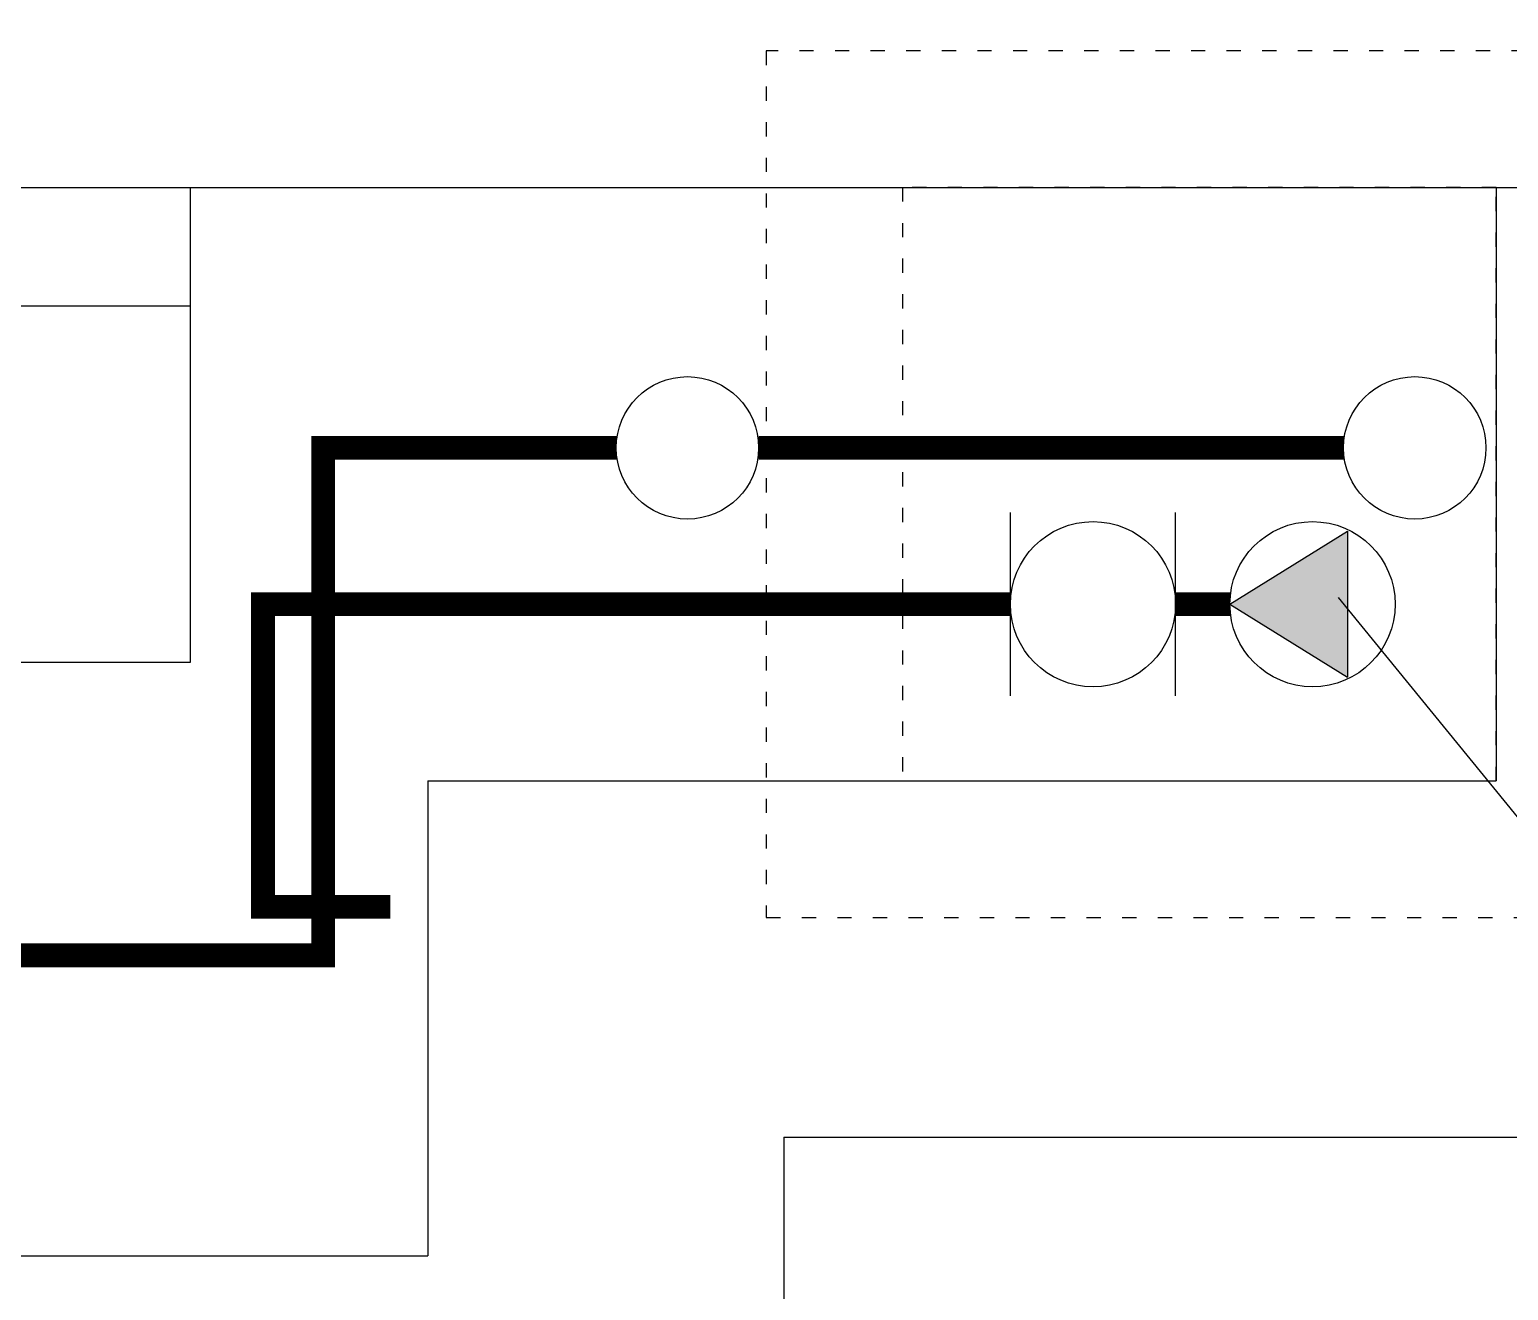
# Model space of a CAD drawing. Extents: x 537 to 24606, y 10245 to 27150.
# Drawn here: x 5345 to 6591, y 25353 to 26415 of the extents above; entities that cross this region are included whole.
import ezdxf

# ---------------------------------------------------------------- set-up
doc = ezdxf.new("R2010")
doc.units = 0
doc.linetypes.add('ACAD_ISO03W100', pattern=[30, 12, -18])
for name, color, linetype in [('建筑', 1, 'CONTINUOUS'), ('标注', 5, 'CONTINUOUS'), ('路', 7, 'CONTINUOUS')]:
    doc.layers.add(name, color=color, linetype=linetype)
doc.styles.get("Standard").update_dxf_attribs({"font": '', "height": 100})
doc.styles.get('STANDARD').set_extended_font_data('KaiTi_GB2312')
doc.dimstyles.new('ISO-25', dxfattribs={"dimtxt": 2.5, "dimasz": 2.5, "dimexe": 1.25, "dimexo": 0.625, "dimtad": 1, "dimtxsty": 'STANDARD', "dimcen": 2.5, "dimazin": 3, "dimtfac": 1, "dimtmove": 0, "dimatfit": 3})

msp = doc.modelspace()

# ---------------------------------------------------------------- hatches: boundary and pattern name
at = {"layer": '路'}
msp.add_hatch(color=256, dxfattribs=at).paths.add_polyline_path([(6455.557, 25869.383), (6455.557, 25992.498), (6356.389, 25930.941)])

# ---------------------------------------------------------------- linework, layer by layer
at = {"layer": '建筑', "const_width": 20}
for points in [[(5839.249, 26062.637), (5592.348, 26062.637), (5592.348, 25635.151), (4759.628, 25635.151)], [(6452.099, 26062.637), (5959.249, 26062.637)], [(6171.409, 25930.941), (5541.587, 25930.941), (5541.587, 25675.898), (5648.818, 25675.898)], [(6356.389, 25930.941), (6310.593, 25930.941)]]:
    msp.add_lwpolyline(points, dxfattribs=at)
at = {"layer": '建筑'}
for centre in [(5899.249, 26062.637), (6512.099, 26062.637)]:
    msp.add_circle(centre, 60, dxfattribs=at)
at = {"layer": '路'}
for p, q in [((5480.596, 26182.06), (5480.596, 26282.06)), ((6580.596, 26282.06), (6580.596, 25782.06)), ((6171.409, 25853.715), (6171.409, 26008.167)), ((6310.593, 25853.715), (6310.593, 26008.167)), ((6310.593, 25930.941), (6310.593, 26008.167)), ((6310.593, 25930.941), (6310.593, 26008.167)), ((6356.389, 25930.941), (6455.557, 25992.498)), ((6455.557, 25992.498), (6455.557, 25869.383)), ((6356.389, 25930.941), (6455.557, 25869.383)), ((5680.596, 25782.06), (5680.596, 25382.06)), ((5680.596, 25782.06), (6580.596, 25782.06)), ((5980.596, 25482.06), (6880.596, 25482.06)), ((5980.596, 25482.06), (5980.596, 25082.06)), ((3480.596, 25382.06), (5680.596, 25382.06))]:
    msp.add_line(p, q, dxfattribs=at)
for points in [[(7180.596, 26282.06), (7180.596, 26582.06), (5180.596, 26582.06), (5180.596, 26282.06)], [(5480.596, 25882.06), (5480.596, 26182.06), (2980.596, 26182.06), (2980.596, 25882.06)]]:
    msp.add_lwpolyline(points, close=True, dxfattribs=at)
at = {"layer": '路', "linetype": 'ACAD_ISO03W100'}
for points in [[(5965.596, 25667.06), (6695.596, 25667.06), (6695.596, 26397.06), (5965.596, 26397.06)], [(6080.596, 25782.06), (6580.596, 25782.06), (6580.596, 26282.06), (6080.596, 26282.06)]]:
    msp.add_lwpolyline(points, close=True, dxfattribs=at)
at = {"layer": '路'}
for centre in [(6241.001, 25930.941), (6425.981, 25930.941)]:
    msp.add_circle(centre, 69.592, dxfattribs=at)

# ---------------------------------------------------------------- leaders
at = {"layer": '标注', "annotation_type": 0, "has_hookline": 1, "hookline_direction": 0, "text_width": 1031.351}
msp.add_leader([(6447.582, 25936.467), (7267.668, 24932.265), (7270.168, 24932.265)], dimstyle='ISO-25', dxfattribs=at)

doc.saveas('drawing.dxf')
